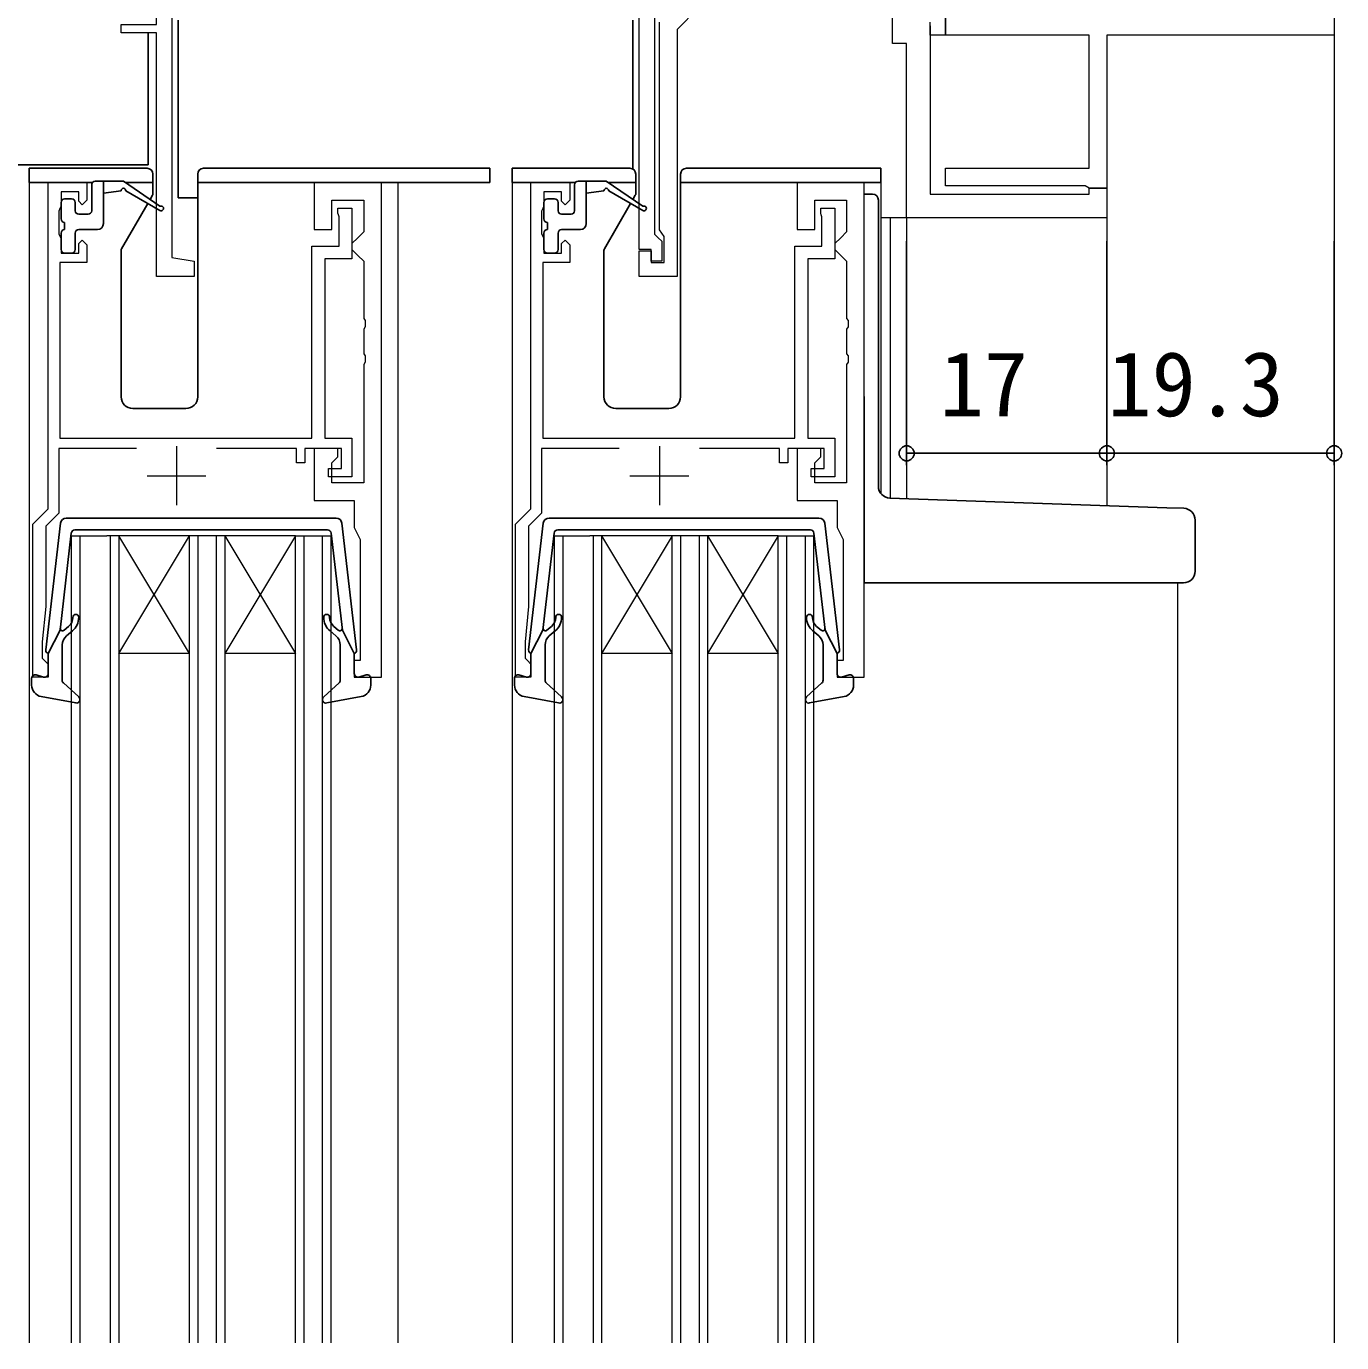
# Model space of a CAD drawing. Units: millimetres, scale not verified. Extents: x -437 to 438, y -281 to 279.
# Drawn here: x -320.2 to -208.6, y -26.8 to 85 of the extents above; entities that cross this region are included whole.
import ezdxf
from ezdxf.enums import TextEntityAlignment as Align

# ---------------------------------------------------------------- set-up
doc = ezdxf.new("R2010")
doc.units = ezdxf.units.MM
doc.header["$LTSCALE"] = 2
doc.layers.add('0-2_YKK_11', color=7, linetype='Continuous', lineweight=18)
doc.layers.add('0-4_YKK_12', color=2, linetype='Continuous', lineweight=18)
doc.layers.add('0-5_YKK_13', color=4, linetype='Continuous')
doc.layers.add('0-7_YKK_D', color=6, linetype='Continuous')
doc.styles.add('ＭＳ ゴシック', font='')
doc.styles.get('ＭＳ ゴシック').set_extended_font_data('MS Gothic')

msp = doc.modelspace()

# ---------------------------------------------------------------- linework, layer by layer
at = {"layer": '0-2_YKK_11'}
for p, q in [((-307.5, 49.3), (-307.5, 44.3)), ((-266.5, 49.3), (-266.5, 44.3)), ((-310, 46.8), (-305, 46.8)), ((-269, 46.8), (-264, 46.8))]:
    msp.add_line(p, q, dxfattribs=at)
at = {"layer": '0-2_YKK_11', "color": 211}
for points in [[(-209.2, 113.4), (-209.2, 84.2), (-228.5, 84.2), (-228.5, 71.2), (-230, 71.2), (-230.346, 71.4), (-242.2, 71.4), (-242.2, 72.9), (-230, 72.9), (-230, 84.2), (-242.2, 84.2), (-242.2, 85.7)], [(-268.2, 86.5), (-269.7, 86.5), (-269.7, 87.2), (-268.2, 87.2), (-268.2, 90.299), (-272.013, 90.7), (-307.9, 90.7), (-307.9, 87.2), (-306.4, 87.2), (-306.4, 86.5), (-307.9, 86.5), (-307.9, 65.335), (-306, 65), (-306, 63.7), (-309.2, 63.7), (-309.2, 84.4), (-312.2, 84.4), (-312.2, 85.1), (-309.2, 85.1), (-309.2, 90.7), (-328.3, 90.7)], [(-243.5, 85), (-243.5, 70.7), (-230, 70.7), (-230, 71.2), (-228.5, 71.2), (-228.5, 68.7), (-245.5, 68.7), (-245.5, 83.5), (-246.7, 83.5), (-246.7, 87.9)], [(-266.9, 87), (-266.9, 67.3), (-266.6, 67), (-266.3, 66.7), (-266.3, 65), (-267.2, 65), (-267.2, 66), (-268.2, 66), (-268.2, 86.5)], [(-263.2, 86.479), (-265, 84.679), (-265, 63.7), (-268.2, 63.7), (-268.2, 65.9), (-267.2, 65.9), (-267.2, 64.9), (-266.1, 64.9), (-266.1, 67.1), (-266.3, 67.383), (-266.5, 67.666), (-266.5, 85.3)], [(-242.2, 86.5), (-242.2, 84.2), (-243.5, 84.2), (-243.5, 85.3)]]:
    msp.add_lwpolyline(points, dxfattribs=at)
at = {"layer": '0-2_YKK_11'}
for points in [[(-310.898, 49.1), (-317.5, 49.1), (-317.5, 43.627), (-318.6, 42.527), (-318.6, 35.7), (-318.9, 32.7), (-318.9, 31.3), (-318.7, 31.1), (-318.4, 30.8), (-318.4, 29.7), (-319.7, 29.7), (-319.7, 42.7), (-318.4, 44), (-318.4, 71.7), (-315.1, 71.7), (-315.1, 70.2), (-315.5, 69.8), (-315.8, 70.1), (-315.8, 70.9), (-317.3, 70.9), (-317.3, 69.7), (-317.4, 69.476), (-317.5, 69.253), (-317.5, 67.347), (-317.4, 67.124), (-317.3, 66.9), (-317.3, 65.7), (-315.8, 65.7), (-315.8, 66.5), (-315.5, 66.8), (-315.1, 66.4), (-315.1, 64.9), (-317.4, 64.9), (-317.4, 50), (-296, 50), (-296, 66.3), (-293.7, 66.3), (-293.7, 68.768), (-293.75, 68.934), (-293.8, 69.1)], [(-269.898, 49.1), (-276.5, 49.1), (-276.5, 43.627), (-277.6, 42.527), (-277.6, 35.7), (-277.9, 32.7), (-277.9, 31.3), (-277.7, 31.1), (-277.4, 30.8), (-277.4, 29.7), (-278.7, 29.7), (-278.7, 42.7), (-277.4, 44), (-277.4, 71.7), (-274.1, 71.7), (-274.1, 70.2), (-274.5, 69.8), (-274.8, 70.1), (-274.8, 70.9), (-276.3, 70.9), (-276.3, 69.7), (-276.4, 69.476), (-276.5, 69.253), (-276.5, 67.347), (-276.4, 67.124), (-276.3, 66.9), (-276.3, 65.7), (-274.8, 65.7), (-274.8, 66.5), (-274.5, 66.8), (-274.1, 66.4), (-274.1, 64.9), (-276.4, 64.9), (-276.4, 50), (-255, 50), (-255, 66.3), (-252.7, 66.3), (-252.7, 68.768), (-252.75, 68.934), (-252.8, 69.1)], [(-293.8, 69.1), (-293.8, 69.5), (-292.6, 69.5), (-292.6, 65.2), (-294.9, 65.2), (-294.9, 50), (-292.6, 50), (-292.6, 46.7), (-294.6, 46.7), (-294.6, 47.4), (-293.5, 47.4), (-293.5, 49.1), (-296.6, 49.1), (-296.6, 47.9), (-297.3, 47.9), (-297.3, 49.1), (-304.101, 49.1)], [(-252.8, 69.1), (-252.8, 69.5), (-251.6, 69.5), (-251.6, 65.2), (-253.9, 65.2), (-253.9, 50), (-251.6, 50), (-251.6, 46.7), (-253.6, 46.7), (-253.6, 47.4), (-252.5, 47.4), (-252.5, 49.1), (-255.6, 49.1), (-255.6, 47.9), (-256.3, 47.9), (-256.3, 49.1), (-263.101, 49.1)]]:
    msp.add_lwpolyline(points, dxfattribs=at)
for points in [[(-290.1, 29.7), (-290.1, 71.7), (-295.8, 71.7), (-295.8, 67.7), (-294.3, 67.7), (-294.3, 70.2), (-291.6, 70.2), (-291.6, 67.5), (-292.1, 67), (-292.6, 66.5), (-292.6, 66), (-292.1, 65.5), (-291.6, 65), (-291.6, 60.158), (-291.48, 59.975), (-291.48, 59.425), (-291.6, 59.242), (-291.6, 57.158), (-291.48, 56.975), (-291.48, 56.425), (-291.6, 56.242), (-291.6, 46.2), (-294.3, 46.2), (-294.3, 47.9), (-293.8, 48.4), (-293.8, 49.1), (-295.8, 49.1), (-295.8, 44.7), (-292.4, 44.7), (-292.4, 42.4), (-292.015, 41.612), (-291.9, 41.375), (-291.9, 31.1), (-292.4, 31.1), (-292.4, 29.7)], [(-249.1, 29.7), (-249.1, 71.7), (-254.8, 71.7), (-254.8, 67.7), (-253.3, 67.7), (-253.3, 70.2), (-250.6, 70.2), (-250.6, 67.5), (-251.1, 67), (-251.6, 66.5), (-251.6, 66), (-251.1, 65.5), (-250.6, 65), (-250.6, 60.158), (-250.48, 59.975), (-250.48, 59.425), (-250.6, 59.242), (-250.6, 57.158), (-250.48, 56.975), (-250.48, 56.425), (-250.6, 56.242), (-250.6, 46.2), (-253.3, 46.2), (-253.3, 47.9), (-252.8, 48.4), (-252.8, 49.1), (-254.8, 49.1), (-254.8, 44.7), (-251.4, 44.7), (-251.4, 42.4), (-251.015, 41.612), (-250.9, 41.375), (-250.9, 31.1), (-251.4, 31.1), (-251.4, 29.7)]]:
    msp.add_lwpolyline(points, close=True, dxfattribs=at)
at = {"layer": '0-4_YKK_12'}
for p, q in [((-209.2, 84.5), (-209.2, -26.801)), ((-320, 71.7), (-320, -26.801)), ((-288.7, 71.7), (-288.7, -26.801)), ((-279, 71.7), (-279, -26.801)), ((-247.7, 71.7), (-247.7, 45.305)), ((-245.2, 68.7), (-247.7, 68.7)), ((-246.9, 68.7), (-246.9, 44.905)), ((-245.5, 68.7), (-245.5, 44.856)), ((-228.5, 69), (-228.5, 44.262)), ((-316.4, 41.7), (-313.4, 41.7)), ((-316.4, -26.801), (-316.4, 41.7)), ((-315.7, 41.7), (-315.7, -26.801)), ((-297.4, 41.7), (-313.4, 41.7)), ((-313.1, -26.801), (-313.1, 41.7)), ((-306.412, 41.7), (-312.412, 31.7)), ((-312.412, 41.7), (-306.412, 31.7)), ((-312.4, 41.7), (-312.4, -26.801)), ((-306.4, -26.801), (-306.4, 41.7)), ((-305.7, 41.7), (-305.7, -26.801)), ((-304.1, -26.801), (-304.1, 41.7)), ((-303.4, 41.7), (-303.4, -26.801)), ((-297.4, 41.7), (-303.4, 31.7)), ((-303.4, 41.7), (-297.4, 31.7)), ((-296.7, 41.7), (-296.7, -26.801)), ((-295.1, -26.801), (-295.1, 41.7)), ((-294.4, 41.7), (-294.4, -26.801)), ((-275.4, 41.7), (-272.4, 41.7)), ((-275.4, -26.801), (-275.4, 41.7)), ((-274.7, 41.7), (-274.7, -26.801)), ((-256.4, 41.7), (-272.4, 41.7)), ((-272.1, -26.801), (-272.1, 41.7)), ((-265.412, 41.7), (-271.412, 31.7)), ((-271.412, 41.7), (-265.412, 31.7)), ((-271.4, 41.7), (-271.4, -26.801)), ((-265.4, -26.801), (-265.4, 41.7)), ((-264.7, 41.7), (-264.7, -26.801)), ((-263.1, -26.801), (-263.1, 41.7)), ((-262.4, 41.7), (-262.4, -26.801)), ((-256.4, 41.7), (-262.4, 31.7)), ((-262.4, 41.7), (-256.4, 31.7)), ((-255.7, 41.7), (-255.7, -26.801)), ((-254.1, -26.801), (-254.1, 41.7)), ((-253.4, 41.7), (-253.4, -26.801)), ((-222.5, 37.7), (-222.5, -26.801)), ((-306.412, 31.7), (-312.412, 31.7)), ((-297.4, 31.7), (-303.4, 31.7)), ((-265.412, 31.7), (-271.412, 31.7)), ((-256.4, 31.7), (-262.4, 31.7))]:
    msp.add_line(p, q, dxfattribs=at)
for points in [[(-297.4, -26.801), (-297.4, 41.7), (-294.4, 41.7)], [(-256.4, -26.801), (-256.4, 41.7), (-253.4, 41.7)]]:
    msp.add_lwpolyline(points, dxfattribs=at)
at = {"layer": '0-5_YKK_13'}
for p, q in [((-307.35, 82.404), (-307.35, 85.469)), ((-268.75, 82.404), (-268.75, 85.469)), ((-309.9, 73.2), (-309.9, 84.4)), ((-268.75, 72.836), (-268.75, 82.404)), ((-321.5, 73.2), (-309.9, 73.2)), ((-320, 72.9), (-320, 71.7)), ((-320, 72.9), (-317.3, 72.9)), ((-317.3, 72.9), (-315.2, 72.9)), ((-310, 72.9), (-315.2, 72.9)), ((-292.1, 72.9), (-305.2, 72.9)), ((-292.1, 72.9), (-280.9, 72.9)), ((-280.9, 72.9), (-280.9, 71.7)), ((-279, 72.9), (-279, 71.7)), ((-279, 72.9), (-276.3, 72.9)), ((-276.3, 72.9), (-274.2, 72.9)), ((-269, 72.9), (-274.2, 72.9)), ((-251.1, 72.9), (-264.2, 72.9)), ((-251.1, 72.9), (-247.7, 72.9)), ((-247.7, 72.9), (-247.7, 71.7)), ((-320, 71.7), (-314.62, 71.7)), ((-314.4, 71.797), (-312.001, 71.797)), ((-313.7, 68.2), (-313.7, 71.797)), ((-308.901, 69.67), (-312.001, 71.797)), ((-311.86, 71.7), (-309.5, 71.7)), ((-309.5, 70.757), (-309.5, 72.4)), ((-305.7, 72.4), (-305.7, 53.5)), ((-305.7, 71.7), (-280.9, 71.7)), ((-279, 71.7), (-273.62, 71.7)), ((-273.4, 71.797), (-271.001, 71.797)), ((-272.7, 68.2), (-272.7, 71.797)), ((-267.901, 69.67), (-271.001, 71.797)), ((-270.86, 71.7), (-268.5, 71.7)), ((-268.5, 70.757), (-268.5, 72.4)), ((-264.7, 72.4), (-264.7, 53.5)), ((-264.7, 71.7), (-247.7, 71.7)), ((-314.7, 71.497), (-314.7, 69.3)), ((-312.201, 70.997), (-313.7, 70.797)), ((-311.801, 70.997), (-308.901, 69.324)), ((-309.746, 70.25), (-309.54, 70.607)), ((-273.7, 71.497), (-273.7, 69.3)), ((-271.201, 70.997), (-272.7, 70.797)), ((-270.801, 70.997), (-267.901, 69.324)), ((-268.746, 70.25), (-268.54, 70.607)), ((-249.099, 70.7), (-248.4, 70.7)), ((-317.3, 68.6), (-317.3, 70)), ((-317, 70.3), (-316.4, 70.3)), ((-316.1, 69.3), (-316.1, 70)), ((-312.16, 66.07), (-309.936, 69.921)), ((-276.3, 68.6), (-276.3, 70)), ((-276, 70.3), (-275.4, 70.3)), ((-275.1, 69.3), (-275.1, 70)), ((-271.16, 66.07), (-268.936, 69.921)), ((-247.9, 45.905), (-247.9, 70.2)), ((-317, 68.3), (-317, 67.7)), ((-315.8, 69), (-315, 69)), ((-276, 68.3), (-276, 67.7)), ((-274.8, 69), (-274, 69)), ((-317.3, 66), (-317.3, 67.4)), ((-316.1, 66), (-316.1, 67.4)), ((-315.8, 67.7), (-314.2, 67.7)), ((-276.3, 66), (-276.3, 67.4)), ((-275.1, 66), (-275.1, 67.4)), ((-274.8, 67.7), (-273.2, 67.7)), ((-316.4, 65.7), (-317, 65.7)), ((-312.2, 53.5), (-312.2, 65.92)), ((-275.4, 65.7), (-276, 65.7)), ((-271.2, 53.5), (-271.2, 65.92)), ((-249.1, 53.527), (-249.1, 38.7)), ((-306.7, 52.5), (-311.2, 52.5)), ((-265.7, 52.5), (-270.2, 52.5)), ((-223.412, 44.084), (-246.935, 44.906)), ((-221.965, 44.034), (-223.412, 44.084)), ((-317.351, 42.758), (-318.598, 32.017)), ((-293.945, 43.2), (-316.854, 43.2)), ((-293.448, 42.758), (-292.202, 32.017)), ((-276.351, 42.758), (-277.598, 32.017)), ((-252.945, 43.2), (-275.854, 43.2)), ((-252.448, 42.758), (-251.202, 32.017)), ((-221, 38.7), (-221, 43.034)), ((-316.431, 41.935), (-317.386, 33.7)), ((-316.133, 42.2), (-305.4, 42.2)), ((-294.667, 42.2), (-305.4, 42.2)), ((-294.369, 41.935), (-293.413, 33.7)), ((-275.431, 41.935), (-276.386, 33.7)), ((-275.133, 42.2), (-264.4, 42.2)), ((-253.667, 42.2), (-264.4, 42.2)), ((-253.369, 41.935), (-252.413, 33.7)), ((-249.1, 38.7), (-249.1, 37.7)), ((-249.1, 37.7), (-223.447, 37.7)), ((-223.447, 37.7), (-222, 37.7)), ((-318.4, 31.7), (-317.386, 33.7)), ((-317.04, 33.687), (-316.657, 34.008)), ((-316.336, 33.625), (-316.843, 33.2)), ((-294.464, 33.625), (-293.957, 33.2)), ((-293.759, 33.687), (-294.143, 34.008)), ((-292.4, 31.7), (-293.413, 33.7)), ((-277.4, 31.7), (-276.386, 33.7)), ((-276.04, 33.687), (-275.657, 34.008)), ((-275.336, 33.625), (-275.843, 33.2)), ((-253.464, 33.625), (-252.957, 33.2)), ((-252.759, 33.687), (-253.143, 34.008)), ((-251.4, 31.7), (-252.413, 33.7)), ((-317.2, 32.434), (-317.2, 29.432)), ((-293.6, 32.434), (-293.6, 29.432)), ((-276.2, 32.434), (-276.2, 29.432)), ((-252.6, 32.434), (-252.6, 29.432)), ((-318.4, 31.7), (-318.4, 30)), ((-292.4, 31.7), (-292.4, 30)), ((-277.4, 31.7), (-277.4, 30)), ((-251.4, 31.7), (-251.4, 30)), ((-319.8, 29.032), (-319.8, 29.6)), ((-318.78, 29.711), (-319.419, 29.889)), ((-317.102, 29.211), (-315.798, 28.022)), ((-293.698, 29.211), (-295.002, 28.022)), ((-292.019, 29.711), (-291.38, 29.889)), ((-291, 29.032), (-291, 29.6)), ((-278.8, 29.032), (-278.8, 29.6)), ((-277.78, 29.711), (-278.419, 29.889)), ((-276.102, 29.211), (-274.798, 28.022)), ((-252.698, 29.211), (-254.002, 28.022)), ((-251.019, 29.711), (-250.38, 29.889)), ((-250, 29.032), (-250, 29.6)), ((-318.982, 28.048), (-316.054, 27.505)), ((-291.817, 28.048), (-294.745, 27.505)), ((-277.982, 28.048), (-275.054, 27.505)), ((-250.817, 28.048), (-253.745, 27.505))]:
    msp.add_line(p, q, dxfattribs=at)
msp.add_lwpolyline([(-305.696, 70.404), (-307.35, 70.404), (-307.35, 82.404)], dxfattribs=at)
for centre, radius, start, end in [((-310, 72.4), 0.5, 0, 90), ((-305.2, 72.4), 0.5, 90, 180), ((-269, 72.4), 0.5, 0, 90), ((-264.2, 72.4), 0.5, 90, 180), ((-314.4, 71.497), 0.3, 90, 180), ((-273.4, 71.497), 0.3, 90, 180), ((-312.001, 70.997), 0.2, 0, 180), ((-309.8, 70.757), 0.3, 330, 0), ((-271.001, 70.997), 0.2, 0, 180), ((-268.8, 70.757), 0.3, 330, 0), ((-248.4, 70.2), 0.5, 0, 90), ((-317, 70), 0.3, 90, 180), ((-316.4, 70), 0.3, 0, 90), ((-315.8, 69.3), 0.3, 180, 270), ((-315, 69.3), 0.3, 270, 0), ((-308.801, 69.497), 0.2, 240.01406, 120.01406), ((-276, 70), 0.3, 90, 180), ((-275.4, 70), 0.3, 0, 90), ((-274.8, 69.3), 0.3, 180, 270), ((-274, 69.3), 0.3, 270, 0), ((-267.801, 69.497), 0.2, 240.01406, 120.01406), ((-317, 68.6), 0.3, 180, 270), ((-314.2, 68.2), 0.5, 270, 0), ((-276, 68.6), 0.3, 180, 270), ((-273.2, 68.2), 0.5, 270, 0), ((-317, 67.4), 0.3, 90, 180), ((-315.8, 67.4), 0.3, 90, 180), ((-276, 67.4), 0.3, 90, 180), ((-274.8, 67.4), 0.3, 90, 180), ((-317, 66), 0.3, 180, 270), ((-316.4, 66), 0.3, 270, 0), ((-311.9, 65.92), 0.3, 150, 180), ((-276, 66), 0.3, 180, 270), ((-275.4, 66), 0.3, 270, 0), ((-270.9, 65.92), 0.3, 150, 180), ((-311.2, 53.5), 1, 180, 270), ((-306.7, 53.5), 1, 270, 0), ((-270.2, 53.5), 1, 180, 270), ((-265.7, 53.5), 1, 270, 0), ((-246.9, 45.905), 1, 180, 268), ((-222, 43.034), 1, 0, 88), ((-316.854, 42.7), 0.5, 90, 173.37911), ((-293.945, 42.7), 0.5, 6.62089, 90), ((-275.854, 42.7), 0.5, 90, 173.37911), ((-252.945, 42.7), 0.5, 6.62089, 90), ((-316.133, 41.9), 0.3, 90, 173.37911), ((-294.667, 41.9), 0.3, 6.62089, 90), ((-275.133, 41.9), 0.3, 90, 173.37911), ((-253.667, 41.9), 0.3, 6.62089, 90), ((-222, 38.7), 1, 270, 0), ((-317.3, 34.774), 1, 310.00001, 0), ((-317.3, 34.774), 1.5, 310.00001, 0), ((-316.05, 34.774), 0.25, 0, 180), ((-294.75, 34.774), 0.25, 0, 180), ((-293.5, 34.774), 1.5, 180, 229.99999), ((-293.5, 34.774), 1, 180, 229.99999), ((-276.3, 34.774), 1, 310.00001, 0), ((-276.3, 34.774), 1.5, 310.00001, 0), ((-275.05, 34.774), 0.25, 0, 180), ((-253.75, 34.774), 0.25, 0, 180), ((-252.5, 34.774), 1.5, 180, 229.99999), ((-252.5, 34.774), 1, 180, 229.99999), ((-317.169, 33.84), 0.2, 173.37911, 310.00001), ((-293.631, 33.84), 0.2, 229.99999, 6.62089), ((-276.169, 33.84), 0.2, 173.37911, 310.00001), ((-252.631, 33.84), 0.2, 229.99999, 6.62089), ((-316.2, 32.434), 1, 130.00001, 180), ((-294.6, 32.434), 1, 360, 49.99999), ((-275.2, 32.434), 1, 130.00001, 180), ((-253.6, 32.434), 1, 360, 49.99999), ((-318.3, 31.983), 0.3, 173.37911, 250.52878), ((-292.5, 31.983), 0.3, 289.47122, 6.62089), ((-277.3, 31.983), 0.3, 173.37911, 250.52878), ((-251.5, 31.983), 0.3, 289.47122, 6.62089), ((-319.5, 29.6), 0.3, 74.43464, 180), ((-318.7, 30), 0.3, 254.43464, 0), ((-316.9, 29.432), 0.3, 180, 227.64469), ((-293.9, 29.432), 0.3, 312.35531, 360), ((-292.1, 30), 0.3, 180, 285.56536), ((-291.3, 29.6), 0.3, 0, 105.56536), ((-278.5, 29.6), 0.3, 74.43464, 180), ((-277.7, 30), 0.3, 254.43464, 0), ((-275.9, 29.432), 0.3, 180, 227.64469), ((-252.9, 29.432), 0.3, 312.35531, 360), ((-251.1, 30), 0.3, 180, 285.56536), ((-250.3, 29.6), 0.3, 0, 105.56536), ((-318.8, 29.032), 1, 180, 259.48786), ((-316, 27.8), 0.3, 259.48786, 47.64469), ((-294.8, 27.8), 0.3, 132.35531, 280.51214), ((-292, 29.032), 1, 280.51214, 0), ((-277.8, 29.032), 1, 180, 259.48786), ((-275, 27.8), 0.3, 259.48786, 47.64469), ((-253.8, 27.8), 0.3, 132.35531, 280.51214), ((-251, 29.032), 1, 280.51214, 0)]:
    msp.add_arc(centre, radius, start, end, dxfattribs=at)
at = {"layer": '0-7_YKK_D'}
for p, q in [((-245.5, 66.7), (-245.5, 47.7)), ((-228.5, 66.7), (-228.5, 47.7)), ((-228.5, 66.7), (-228.5, 47.7)), ((-209.2, 66.7), (-209.2, 47.7)), ((-245.5, 48.7), (-228.5, 48.7)), ((-228.5, 48.7), (-209.2, 48.7))]:
    msp.add_line(p, q, dxfattribs=at)
for centre in [(-245.5, 48.7), (-228.5, 48.7), (-228.5, 48.7), (-209.2, 48.7)]:
    msp.add_circle(centre, 0.637, dxfattribs=at)

# ---------------------------------------------------------------- texts
at = {"layer": '0-7_YKK_D', "style": 'ＭＳ ゴシック'}
for s, p in [('17', (-242.689, 50.2)), ('19.3', (-228.438, 50.2))]:
    msp.add_text(s, height=5.499, dxfattribs=at).set_placement(p, align=Align.BOTTOM_LEFT)

doc.saveas('drawing.dxf')
